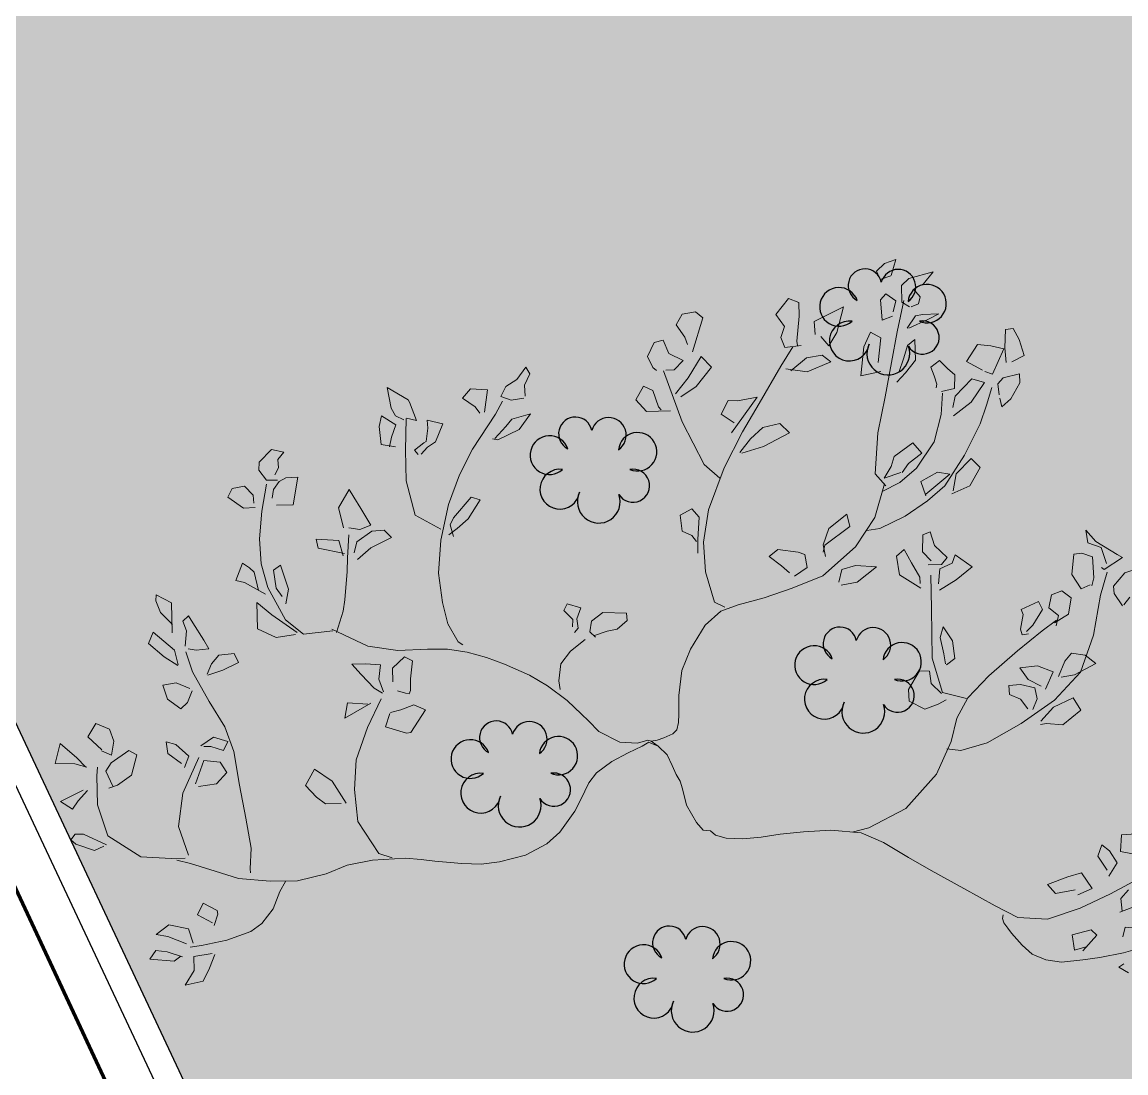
# Model space of a CAD drawing. Header units: millimetres. Extents: x 5637 to 6048, y 3385 to 3927.
# Drawn here: x 5955.926 to 5960.079, y 3588.061 to 3592.013 of the extents above; entities that cross this region are included whole.
import ezdxf

# ---------------------------------------------------------------- set-up
doc = ezdxf.new("R2010")
doc.units = ezdxf.units.MM
doc.layers.add('Contour Lines', color=253, linetype='Continuous')
for name, color, linetype, lineweight in [('hatch', 253, 'Continuous', 13), ('trees new', 7, 'Continuous', 20), ('wall', 7, 'Continuous', 80)]:
    doc.layers.add(name, color=color, linetype=linetype, lineweight=lineweight)
doc.layers.add('plants1', color=7, linetype='Continuous', true_color=0x89ee5d)
pattern_1 = [(45, (2816.3681, -1263.7476), (-0.265165043, 0.265165043), []), (135, (2816.3681, -1263.7476), (-0.79549513, 0.265165043), [0.9375, -0.5625])]

# ---------------------------------------------------------------- blocks, each defined once
blk = doc.blocks.new('F1')
at = {"color": 92, "linetype": 'Continuous'}
for p, q in [((1.0816, 0.05624), (1.0771, 0.04506)), ((1.0966, 0.06059), (1.0816, 0.05624)), ((1.08994, 0.04796), (1.0966, 0.06059)), ((1.09077, 0.03616), (1.08994, 0.04796)), ((1.0771, 0.04506), (1.0736, 0.03326)), ((1.11344, 0.03388), (1.10027, 0.0372)), ((1.10161, 0.03657), (1.10711, 0.04113)), ((1.10711, 0.04113), (1.12744, 0.04092)), ((1.12744, 0.04092), (1.12278, 0.03326)), ((1.07577, 0.03264), (1.09077, 0.03616)), ((1.12278, 0.03326), (1.11344, 0.03388)), ((1.09227, 0.02498), (1.09694, 0.01339)), ((1.11361, 0.02105), (1.09761, 0.02602)), ((1.12344, 0.02001), (1.11361, 0.02105)), ((1.11361, 0.01111), (1.12344, 0.02001)), ((1.09694, 0.01339), (1.11361, 0.01111)), ((1.0756, 0.00904), (1.07327, -0.00049)), ((1.0901, 0.00117), (1.0771, 0.00717)), ((1.0861, -0.00877), (1.0901, 0.00117)), ((0.31045, -0.00297), (0.31878, -0.00711)), ((0.31878, -0.00711), (0.31478, -0.01022)), ((1.07327, -0.00049), (1.07393, -0.00359)), ((1.07393, -0.00359), (1.0861, -0.00877)), ((0.34979, -0.01871), (0.33879, -0.03258)), ((0.35679, -0.01871), (0.34629, -0.02243)), ((0.35946, -0.03133), (0.35679, -0.01871)), ((0.31562, -0.04086), (0.31712, -0.03258)), ((0.33879, -0.03258), (0.34396, -0.03651)), ((0.34396, -0.03651), (0.35946, -0.03133)), ((0.30428, -0.04044), (0.31562, -0.04086)), ((1.04822, -0.03692), (1.04882, -0.04024)), ((0.32112, -0.05287), (0.30045, -0.0626)), ((0.32095, -0.06446), (0.31912, -0.0539)), ((1.16995, -0.05204), (1.18979, -0.0597)), ((1.17962, -0.04666), (1.17212, -0.0508)), ((1.19562, -0.051), (1.17962, -0.04666)), ((1.19996, -0.05411), (1.19562, -0.051)), ((1.19679, -0.05929), (1.19996, -0.05411)), ((0.31512, -0.07212), (0.32095, -0.06446)), ((0.93114, -0.05742), (0.94229, -0.06011)), ((0.94229, -0.06011), (0.96181, -0.08558)), ((1.18979, -0.0597), (1.19679, -0.05929)), ((0.35696, -0.06508), (0.34546, -0.07109)), ((0.34546, -0.07109), (0.35512, -0.08351)), ((0.37579, -0.06487), (0.35963, -0.06902)), ((0.36629, -0.07957), (0.3828, -0.07212)), ((0.3828, -0.07212), (0.37579, -0.06487)), ((0.33212, -0.08227), (0.32595, -0.09386)), ((0.35512, -0.08351), (0.36629, -0.07957)), ((1.19612, -0.08703), (1.20046, -0.07999)), ((1.20046, -0.07999), (1.21096, -0.08558)), ((0.34246, -0.09842), (0.33395, -0.08724)), ((0.96181, -0.08558), (0.96619, -0.11229)), ((1.18896, -0.09634), (1.19612, -0.08703)), ((1.21096, -0.08558), (1.19262, -0.09634)), ((0.32395, -0.10359), (0.30211, -0.1009)), ((0.32595, -0.09386), (0.33312, -0.10359)), ((0.33979, -0.10815), (0.34246, -0.09842)), ((0.97258, -0.10028), (0.98542, -0.11788)), ((0.98958, -0.09862), (0.97658, -0.09987)), ((0.99742, -0.10359), (0.98958, -0.09862)), ((1.17129, -0.09945), (1.16412, -0.10256)), ((1.17479, -0.11332), (1.16795, -0.10131)), ((0.32412, -0.11767), (0.32395, -0.10359)), ((0.33312, -0.10359), (0.33979, -0.10815)), ((1.00725, -0.1127), (0.99742, -0.10359)), ((1.0816, -0.10918), (1.07377, -0.11912)), ((1.0966, -0.10587), (1.0816, -0.10918)), ((1.0936, -0.12782), (1.09927, -0.10794)), ((1.16412, -0.10256), (1.15312, -0.11167)), ((0.29961, -0.12098), (0.32412, -0.11767)), ((0.96619, -0.11229), (0.96659, -0.13713)), ((0.98542, -0.11788), (1.00075, -0.12678)), ((1.00075, -0.12678), (1.00725, -0.1127)), ((1.07377, -0.11912), (1.07994, -0.1274)), ((1.15312, -0.11167), (1.14978, -0.12885)), ((1.17062, -0.12057), (1.17479, -0.11332)), ((1.20096, -0.11788), (1.19079, -0.1156)), ((1.19196, -0.11581), (1.19963, -0.12305)), ((1.2173, -0.11705), (1.20096, -0.11788)), ((1.21446, -0.13382), (1.2173, -0.11705)), ((1.07994, -0.1274), (1.0936, -0.12782)), ((1.10927, -0.12098), (1.10644, -0.13071)), ((1.12411, -0.13175), (1.11194, -0.12409)), ((1.14978, -0.12885), (1.15662, -0.13196)), ((1.15662, -0.13196), (1.17062, -0.12057)), ((1.17095, -0.12719), (1.16979, -0.13879)), ((1.17946, -0.13009), (1.17095, -0.12719)), ((1.19963, -0.12305), (1.21446, -0.13382)), ((0.96659, -0.13713), (0.95902, -0.16446)), ((1.07477, -0.145), (1.07777, -0.13734)), ((1.07777, -0.13734), (1.0886, -0.13982)), ((1.10644, -0.13071), (1.11778, -0.13962)), ((1.12611, -0.14127), (1.12411, -0.13175)), ((1.19179, -0.14107), (1.17929, -0.13113)), ((1.08677, -0.1479), (1.07477, -0.145)), ((1.09694, -0.13982), (1.08677, -0.1479)), ((1.0886, -0.13982), (1.09444, -0.13962)), ((1.11778, -0.13962), (1.12611, -0.14127)), ((1.16979, -0.13879), (1.17412, -0.14873)), ((1.18579, -0.15266), (1.19179, -0.14107)), ((1.17412, -0.14873), (1.18579, -0.15266)), ((0.9224, -0.16281), (0.91157, -0.18268)), ((0.92607, -0.16198), (0.9224, -0.16281)), ((0.94391, -0.16612), (0.92607, -0.16198)), ((0.95902, -0.16446), (0.94926, -0.18931)), ((0.94107, -0.1775), (0.94391, -0.16612)), ((0.95741, -0.18496), (0.97825, -0.17109)), ((0.97825, -0.17109), (0.97691, -0.18413)), ((1.11061, -0.17543), (1.11578, -0.16964)), ((1.11578, -0.16964), (1.12728, -0.17709)), ((0.91157, -0.18268), (0.92157, -0.1862)), ((0.92157, -0.1862), (0.93224, -0.18123)), ((0.93224, -0.18123), (0.94057, -0.17833)), ((0.97691, -0.18413), (0.95991, -0.18413)), ((1.10727, -0.18537), (1.11061, -0.17543)), ((1.12728, -0.17709), (1.13195, -0.18827)), ((1.12111, -0.19096), (1.10944, -0.18703)), ((1.13195, -0.18827), (1.12111, -0.19096)), ((0.92607, -0.1951), (0.92507, -0.198)), ((0.92507, -0.198), (0.9259, -0.20773)), ((0.92924, -0.19531), (0.92607, -0.1951)), ((0.93591, -0.19676), (0.92924, -0.19531)), ((0.94758, -0.19531), (0.95208, -0.20545)), ((0.95558, -0.19779), (0.94824, -0.19407)), ((0.96725, -0.20835), (0.95558, -0.19779)), ((1.0951, -0.19924), (1.08277, -0.20421)), ((1.09277, -0.20897), (1.09561, -0.20007)), ((0.36479, -0.21912), (0.37913, -0.20587)), ((0.37913, -0.20587), (0.3928, -0.20608)), ((0.39763, -0.20794), (0.3878, -0.22015)), ((0.3928, -0.20608), (0.3978, -0.20504)), ((0.48432, -0.21622), (0.49499, -0.21125)), ((0.49499, -0.21125), (0.50865, -0.21705)), ((0.9259, -0.20773), (0.92507, -0.22264)), ((0.94141, -0.2156), (0.94024, -0.20421)), ((0.95208, -0.20545), (0.95174, -0.21746)), ((0.97558, -0.21643), (0.96725, -0.20835)), ((1.08277, -0.20421), (1.0701, -0.21146)), ((1.0701, -0.21146), (1.07427, -0.21871)), ((1.08694, -0.21643), (1.09277, -0.20897)), ((1.12028, -0.20628), (1.12428, -0.21829)), ((1.13261, -0.21208), (1.12061, -0.20566)), ((1.14645, -0.22243), (1.13261, -0.21208)), ((0.37196, -0.22906), (0.36479, -0.21912)), ((0.3878, -0.22015), (0.37196, -0.22906)), ((0.40497, -0.21705), (0.40197, -0.22616)), ((0.4158, -0.22492), (0.4093, -0.21746)), ((0.47782, -0.22015), (0.48432, -0.21622)), ((0.50865, -0.21705), (0.50982, -0.22678)), ((0.93207, -0.22554), (0.94141, -0.2156)), ((0.95174, -0.21746), (0.96408, -0.21767)), ((0.96408, -0.21767), (0.97558, -0.21643)), ((1.07427, -0.21871), (1.08694, -0.21643)), ((1.10627, -0.21953), (1.09577, -0.22119)), ((1.09577, -0.22119), (1.10044, -0.22823)), ((1.11294, -0.22015), (1.10627, -0.21953)), ((1.12428, -0.21829), (1.14311, -0.23196)), ((0.40197, -0.22616), (0.40447, -0.23527)), ((0.4253, -0.22823), (0.4158, -0.22492)), ((0.42631, -0.23568), (0.4253, -0.22823)), ((0.49115, -0.23299), (0.48198, -0.22533)), ((0.50982, -0.22678), (0.50165, -0.24293)), ((0.92507, -0.22264), (0.93207, -0.22554)), ((1.10044, -0.22823), (1.11061, -0.2421)), ((1.11544, -0.23506), (1.11561, -0.22202)), ((1.14311, -0.23196), (1.14645, -0.22243)), ((0.39547, -0.23465), (0.39013, -0.24976)), ((0.41064, -0.24189), (0.3993, -0.23693)), ((0.40447, -0.23527), (0.4168, -0.23734)), ((0.4168, -0.23734), (0.42631, -0.23568)), ((0.49348, -0.24314), (0.49115, -0.23299)), ((0.88396, -0.23879), (0.88814, -0.24127)), ((1.01756, -0.23879), (1.03348, -0.24976)), ((1.02409, -0.23817), (1.04009, -0.23465)), ((1.04009, -0.23465), (1.0561, -0.24065)), ((1.11894, -0.24293), (1.11544, -0.23506)), ((1.12711, -0.23258), (1.12945, -0.25763)), ((1.13811, -0.24893), (1.12728, -0.23962)), ((0.37213, -0.24831), (0.35496, -0.25908)), ((0.38313, -0.24562), (0.37213, -0.24831)), ((0.38113, -0.25908), (0.38546, -0.24603)), ((0.4183, -0.251), (0.41064, -0.24189)), ((0.50165, -0.24293), (0.49348, -0.24314)), ((1.0561, -0.24065), (1.05826, -0.2626)), ((1.11061, -0.2421), (1.11461, -0.24769)), ((1.11461, -0.24769), (1.11894, -0.24293)), ((1.14261, -0.25825), (1.13811, -0.24893)), ((0.39013, -0.24976), (0.40363, -0.25369)), ((0.40363, -0.25369), (0.4183, -0.251)), ((0.47965, -0.24935), (0.47298, -0.25514)), ((0.47298, -0.25514), (0.47598, -0.26984)), ((0.48232, -0.25846), (0.48048, -0.25038)), ((0.76437, -0.25846), (0.77471, -0.25411)), ((0.77387, -0.25287), (0.77887, -0.2568)), ((0.77887, -0.2568), (0.77821, -0.26591)), ((0.79154, -0.25556), (0.78871, -0.25929)), ((1.05826, -0.2626), (1.04493, -0.25307)), ((1.12945, -0.25763), (1.14278, -0.26322)), ((1.14278, -0.26322), (1.14261, -0.25825)), ((0.35496, -0.25908), (0.36429, -0.2655)), ((0.36429, -0.2655), (0.37596, -0.26612)), ((0.37596, -0.26612), (0.38113, -0.25908)), ((0.48632, -0.27191), (0.48232, -0.25846)), ((0.74837, -0.2686), (0.75637, -0.26073)), ((0.75637, -0.26073), (0.76437, -0.25846)), ((0.77821, -0.26591), (0.76904, -0.27378)), ((0.79038, -0.26695), (0.78771, -0.27647)), ((0.78871, -0.25929), (0.79038, -0.26695)), ((0.79388, -0.26612), (0.79355, -0.26011)), ((0.80188, -0.27316), (0.79388, -0.26612)), ((0.47598, -0.26984), (0.48448, -0.28102)), ((0.48448, -0.28102), (0.48632, -0.27191)), ((0.74937, -0.27461), (0.74837, -0.2686)), ((0.76904, -0.27378), (0.74937, -0.27461)), ((0.78771, -0.27647), (0.79938, -0.27895)), ((0.79938, -0.27895), (0.80188, -0.27316)), ((1.03259, -0.27564), (1.04076, -0.2951)), ((1.04293, -0.27564), (1.03759, -0.26902)), ((1.04626, -0.29055), (1.04293, -0.27564)), ((1.05143, -0.27005), (1.0696, -0.27854)), ((1.0621, -0.28765), (1.0576, -0.27274)), ((0.40963, -0.28744), (0.41464, -0.28185)), ((0.41297, -0.27999), (0.41797, -0.27875)), ((0.41797, -0.27875), (0.4198, -0.28351)), ((0.4198, -0.28351), (0.4183, -0.29572)), ((1.0696, -0.27854), (1.0771, -0.27978)), ((1.0771, -0.27978), (1.07243, -0.29469)), ((0.3918, -0.29055), (0.38063, -0.29862)), ((0.3888, -0.29697), (0.39013, -0.28806)), ((0.40247, -0.30111), (0.40963, -0.28744)), ((1.04076, -0.2951), (1.04626, -0.29055)), ((1.06627, -0.29117), (1.0621, -0.28765)), ((1.07243, -0.29469), (1.06627, -0.29117)), ((0.38063, -0.29862), (0.3793, -0.31249)), ((0.39747, -0.30276), (0.3888, -0.29697)), ((0.3958, -0.31374), (0.39747, -0.30276)), ((0.4063, -0.30753), (0.40247, -0.30111)), ((0.4203, -0.29986), (0.4063, -0.30753)), ((0.4183, -0.29572), (0.4203, -0.29986)), ((0.97675, -0.30401), (0.96625, -0.31456)), ((0.33045, -0.31622), (0.33512, -0.3096)), ((0.33595, -0.30856), (0.34362, -0.31829)), ((0.3793, -0.31249), (0.38763, -0.31767)), ((0.38763, -0.31767), (0.3958, -0.31374)), ((0.48965, -0.31125), (0.47631, -0.32078)), ((0.50515, -0.31208), (0.52382, -0.32202)), ((0.55866, -0.31332), (0.54333, -0.3274)), ((0.57183, -0.31001), (0.55866, -0.31332)), ((0.57217, -0.32305), (0.574, -0.31249)), ((0.97825, -0.31871), (0.97992, -0.30939)), ((1.01025, -0.31146), (0.98792, -0.30835)), ((0.98892, -0.30649), (0.99342, -0.31891)), ((1.01242, -0.31871), (1.01025, -0.31146)), ((0.34362, -0.31829), (0.34479, -0.3245)), ((0.36413, -0.3243), (0.37146, -0.32057)), ((0.37146, -0.32057), (0.37996, -0.33175)), ((0.47631, -0.32078), (0.46365, -0.33278)), ((0.49048, -0.32926), (0.49082, -0.31664)), ((0.50665, -0.32119), (0.50599, -0.31581)), ((0.51449, -0.33258), (0.50665, -0.32119)), ((0.52382, -0.32202), (0.52733, -0.33734)), ((0.61117, -0.31477), (0.60117, -0.32285)), ((0.60117, -0.32285), (0.60384, -0.33361)), ((0.62284, -0.32264), (0.61568, -0.31726)), ((0.63351, -0.32989), (0.62284, -0.32264)), ((0.96625, -0.31456), (0.94974, -0.3245)), ((0.96625, -0.32864), (0.97825, -0.31871)), ((0.99342, -0.31891), (1.01242, -0.31871)), ((0.34479, -0.3245), (0.33595, -0.3363)), ((0.36163, -0.3303), (0.36263, -0.32347)), ((0.36396, -0.3479), (0.36163, -0.3303)), ((0.37996, -0.33175), (0.37963, -0.34893)), ((0.48048, -0.33465), (0.49048, -0.32926)), ((0.50049, -0.33196), (0.48948, -0.33278)), ((0.54333, -0.3274), (0.561, -0.32719)), ((0.561, -0.32719), (0.57217, -0.32305)), ((0.62684, -0.3361), (0.63351, -0.32989)), ((0.69319, -0.32864), (0.69386, -0.34003)), ((0.89523, -0.33548), (0.90207, -0.32989)), ((0.89807, -0.32885), (0.9014, -0.33837)), ((0.94974, -0.3245), (0.95608, -0.33009)), ((0.95608, -0.33009), (0.96625, -0.32864)), ((0.97658, -0.32926), (0.96758, -0.33361)), ((0.98575, -0.33009), (0.97658, -0.32926)), ((0.99192, -0.33548), (0.99008, -0.32968)), ((0.33595, -0.3363), (0.32478, -0.34086)), ((0.35329, -0.33796), (0.33879, -0.34893)), ((0.35562, -0.33941), (0.35329, -0.33796)), ((0.46365, -0.33278), (0.47848, -0.34169)), ((0.47848, -0.34169), (0.48048, -0.33465)), ((0.48948, -0.33278), (0.48498, -0.339)), ((0.48498, -0.339), (0.49632, -0.34831)), ((0.50582, -0.34231), (0.49815, -0.33527)), ((0.52132, -0.34334), (0.51449, -0.33258)), ((0.52733, -0.33734), (0.52132, -0.34334)), ((0.58667, -0.33299), (0.58917, -0.34252)), ((0.58767, -0.34252), (0.58884, -0.33651)), ((0.60384, -0.33361), (0.60951, -0.33506)), ((0.60951, -0.33506), (0.62684, -0.3361)), ((0.69386, -0.34003), (0.69419, -0.35866)), ((0.69919, -0.34293), (0.69486, -0.33817)), ((0.88673, -0.34438), (0.89523, -0.33548)), ((0.9014, -0.33837), (0.8989, -0.34417)), ((0.96758, -0.33361), (0.97675, -0.34686)), ((0.99542, -0.34604), (0.99192, -0.33548)), ((1.0651, -0.34169), (1.0746, -0.34044)), ((1.0746, -0.34044), (1.08827, -0.34873)), ((0.33879, -0.34893), (0.34346, -0.351)), ((0.35712, -0.35597), (0.35179, -0.34293)), ((0.37296, -0.35018), (0.36396, -0.3479)), ((0.37963, -0.34893), (0.37296, -0.35018)), ((0.49632, -0.34831), (0.50065, -0.35949)), ((0.50665, -0.35659), (0.50582, -0.34231)), ((0.568, -0.35929), (0.58767, -0.34252)), ((0.58917, -0.34252), (0.58534, -0.35659)), ((0.70753, -0.34604), (0.69919, -0.34293)), ((0.71003, -0.35929), (0.70753, -0.34604)), ((0.87773, -0.36094), (0.88673, -0.34438)), ((0.8989, -0.34417), (0.8854, -0.3626)), ((0.97675, -0.34686), (0.98342, -0.35597)), ((0.98758, -0.36218), (0.99542, -0.34604)), ((1.03343, -0.34604), (1.03126, -0.36943)), ((1.04726, -0.345), (1.03343, -0.34604)), ((1.05076, -0.35784), (1.05143, -0.35059)), ((1.06727, -0.35204), (1.06627, -0.34521)), ((1.08827, -0.34873), (1.08527, -0.35639)), ((0.34346, -0.351), (0.36179, -0.36073)), ((0.36863, -0.35929), (0.35712, -0.35597)), ((0.37079, -0.36964), (0.36863, -0.35929)), ((0.50065, -0.35949), (0.50665, -0.35659)), ((0.571, -0.36943), (0.568, -0.35929)), ((0.58534, -0.35659), (0.571, -0.36943)), ((0.69419, -0.35866), (0.70086, -0.36529)), ((0.70086, -0.36529), (0.71003, -0.35929)), ((0.98342, -0.35597), (0.98758, -0.36218)), ((1.04643, -0.36488), (1.05076, -0.35784)), ((1.0751, -0.35887), (1.06727, -0.35204)), ((1.08527, -0.35639), (1.0751, -0.35887)), ((0.36179, -0.36073), (0.37079, -0.36964)), ((0.8854, -0.3626), (0.87773, -0.36094)), ((1.03126, -0.36943), (1.04109, -0.36819)), ((1.04109, -0.36819), (1.04643, -0.36488)), ((1.04793, -0.36591), (1.0571, -0.36529)), ((1.0571, -0.36529), (1.0641, -0.37316)), ((1.04776, -0.37626), (1.05043, -0.37005)), ((1.04893, -0.38309), (1.04776, -0.37626)), ((1.0641, -0.37316), (1.0641, -0.37978)), ((1.04409, -0.38951), (1.04893, -0.38309)), ((1.0641, -0.37978), (1.0546, -0.39096)), ((0.48482, -0.39241), (0.47015, -0.40007)), ((0.48232, -0.40918), (0.48382, -0.3949)), ((0.50632, -0.39055), (0.48748, -0.40856)), ((0.51116, -0.4009), (0.50615, -0.38931)), ((0.92474, -0.40173), (0.92957, -0.39552)), ((0.93207, -0.3951), (0.93541, -0.39862)), ((1.0546, -0.39096), (1.04409, -0.38951)), ((0.47015, -0.40007), (0.46248, -0.41601)), ((0.49782, -0.4096), (0.51116, -0.4009)), ((0.52833, -0.40732), (0.54199, -0.40152)), ((0.54199, -0.40152), (0.53683, -0.41187)), ((0.9184, -0.4067), (0.92474, -0.40173)), ((0.9279, -0.40504), (0.92607, -0.40628)), ((0.93541, -0.39862), (0.9279, -0.40504)), ((0.95141, -0.40028), (0.96358, -0.40131)), ((0.95524, -0.40815), (0.95641, -0.39987)), ((0.96358, -0.40131), (0.96625, -0.41622)), ((0.47048, -0.42305), (0.48232, -0.40918)), ((0.48748, -0.40856), (0.49782, -0.4096)), ((0.52249, -0.41539), (0.52733, -0.40732)), ((0.53683, -0.41187), (0.53483, -0.42015)), ((0.66219, -0.41436), (0.64435, -0.4214)), ((0.65568, -0.42699), (0.66385, -0.41498)), ((0.84922, -0.4216), (0.86656, -0.41187)), ((0.86906, -0.41291), (0.86039, -0.42347)), ((0.86656, -0.41187), (0.87106, -0.41229)), ((0.91307, -0.42202), (0.9184, -0.4067)), ((0.92607, -0.40628), (0.9254, -0.41767)), ((0.95224, -0.4185), (0.95524, -0.40815)), ((0.46248, -0.41601), (0.47048, -0.42305)), ((0.51199, -0.42471), (0.52249, -0.41539)), ((0.53483, -0.42015), (0.52016, -0.43278)), ((0.64435, -0.4214), (0.62351, -0.43403)), ((0.84072, -0.43527), (0.84922, -0.4216)), ((0.86039, -0.42347), (0.85589, -0.42989)), ((0.9264, -0.4243), (0.91307, -0.42202)), ((0.9254, -0.41767), (0.9264, -0.4243)), ((0.93541, -0.42347), (0.94224, -0.43837)), ((0.94374, -0.42471), (0.93541, -0.42347)), ((0.95324, -0.42616), (0.94607, -0.42326)), ((0.96475, -0.42533), (0.95224, -0.4185)), ((0.96625, -0.41622), (0.96475, -0.42533)), ((0.52016, -0.43278), (0.51199, -0.42471)), ((0.64602, -0.43713), (0.65568, -0.42699)), ((0.67185, -0.43092), (0.65252, -0.46218)), ((0.85589, -0.42989), (0.84072, -0.43527)), ((0.88723, -0.43817), (0.88306, -0.4332)), ((0.95724, -0.43216), (0.95324, -0.42616)), ((0.96174, -0.44935), (0.95724, -0.43216)), ((0.62351, -0.43403), (0.63218, -0.44148)), ((0.63218, -0.44148), (0.64602, -0.43713)), ((0.68152, -0.44583), (0.67035, -0.43941)), ((0.87906, -0.43403), (0.87773, -0.45287)), ((0.89823, -0.44459), (0.88723, -0.43817)), ((0.94224, -0.43837), (0.94357, -0.44024)), ((0.94357, -0.44024), (0.96174, -0.44935)), ((0.67652, -0.45763), (0.68152, -0.44583)), ((0.72403, -0.44583), (0.74404, -0.44396)), ((0.73437, -0.44831), (0.73187, -0.44604)), ((0.74003, -0.46177), (0.73437, -0.44831)), ((0.74404, -0.44396), (0.7537, -0.45307)), ((0.84722, -0.45887), (0.84606, -0.44976)), ((0.84705, -0.4481), (0.85756, -0.44562)), ((0.85756, -0.44562), (0.86639, -0.4481)), ((0.86639, -0.4481), (0.86273, -0.4568)), ((0.89223, -0.45287), (0.89823, -0.44459)), ((0.48782, -0.45763), (0.47381, -0.46984)), ((0.65252, -0.46218), (0.66869, -0.45784)), ((0.66869, -0.45784), (0.67652, -0.45763)), ((0.7162, -0.45804), (0.70403, -0.46757)), ((0.71103, -0.47419), (0.7207, -0.46032)), ((0.7537, -0.45307), (0.74787, -0.46488)), ((0.84355, -0.4686), (0.84722, -0.45887)), ((0.86273, -0.4568), (0.85389, -0.46322)), ((0.87773, -0.45287), (0.89223, -0.45287)), ((0.44798, -0.46777), (0.44081, -0.47481)), ((0.45014, -0.47481), (0.44798, -0.46777)), ((0.47381, -0.46984), (0.46365, -0.48703)), ((0.48748, -0.47399), (0.48865, -0.46446)), ((0.70403, -0.46757), (0.69219, -0.48454)), ((0.74787, -0.46488), (0.74003, -0.46177)), ((0.84705, -0.47399), (0.84355, -0.4686)), ((0.85389, -0.46322), (0.84705, -0.47399)), ((0.44081, -0.47481), (0.43414, -0.48868)), ((0.45248, -0.48661), (0.45081, -0.47771)), ((0.47448, -0.48951), (0.48748, -0.47399)), ((0.49899, -0.47709), (0.48848, -0.4804)), ((0.70153, -0.49283), (0.71103, -0.47419)), ((0.7302, -0.47937), (0.72336, -0.4802)), ((0.7412, -0.48082), (0.73787, -0.47854)), ((0.43414, -0.48868), (0.43497, -0.49635)), ((0.44848, -0.492), (0.45248, -0.48661)), ((0.46365, -0.48703), (0.47448, -0.48951)), ((0.48848, -0.4804), (0.48882, -0.49179)), ((0.50349, -0.4831), (0.50382, -0.47999)), ((0.50615, -0.48993), (0.50349, -0.4831)), ((0.53699, -0.48247), (0.53016, -0.49076)), ((0.55083, -0.49055), (0.56733, -0.48579)), ((0.56733, -0.48579), (0.56633, -0.51001)), ((0.61234, -0.48599), (0.59317, -0.49552)), ((0.63018, -0.48724), (0.61234, -0.48599)), ((0.61368, -0.49759), (0.62584, -0.48599)), ((0.69219, -0.48454), (0.70153, -0.49283)), ((0.72336, -0.4802), (0.7162, -0.48848)), ((0.7162, -0.48848), (0.72853, -0.49345)), ((0.74637, -0.48972), (0.7412, -0.48082)), ((0.43497, -0.49635), (0.44848, -0.492)), ((0.45764, -0.49448), (0.44964, -0.51622)), ((0.46398, -0.49635), (0.45764, -0.49448)), ((0.47982, -0.50359), (0.46598, -0.49738)), ((0.48882, -0.49179), (0.49549, -0.49655)), ((0.49549, -0.49655), (0.50265, -0.50297)), ((0.50265, -0.50297), (0.50932, -0.49676)), ((0.50932, -0.49676), (0.50615, -0.48993)), ((0.53016, -0.49076), (0.52249, -0.50194)), ((0.53249, -0.50318), (0.53583, -0.49055)), ((0.55283, -0.5185), (0.55366, -0.4978)), ((0.59317, -0.49552), (0.60067, -0.50069)), ((0.60067, -0.50069), (0.61368, -0.49759)), ((0.70903, -0.49614), (0.70236, -0.52512)), ((0.72853, -0.49345), (0.7342, -0.50421)), ((0.74153, -0.50194), (0.74637, -0.48972)), ((0.44214, -0.50587), (0.43231, -0.51187)), ((0.44864, -0.51705), (0.44681, -0.50504)), ((0.47181, -0.51829), (0.47982, -0.50359)), ((0.52249, -0.50194), (0.52432, -0.51912)), ((0.52999, -0.51374), (0.53249, -0.50318)), ((0.61884, -0.50753), (0.63235, -0.50504)), ((0.62268, -0.51105), (0.62168, -0.50732)), ((0.63235, -0.50504), (0.63618, -0.51311)), ((0.71636, -0.50794), (0.71353, -0.50214)), ((0.7342, -0.50421), (0.74153, -0.50194)), ((0.43231, -0.51187), (0.43714, -0.52492)), ((0.44964, -0.51622), (0.46065, -0.51788)), ((0.52432, -0.51912), (0.52999, -0.51374)), ((0.56633, -0.51001), (0.56166, -0.52264)), ((0.58984, -0.52036), (0.59567, -0.50877)), ((0.59567, -0.50877), (0.60284, -0.51622)), ((0.62218, -0.53196), (0.62268, -0.51105)), ((0.63618, -0.51311), (0.63368, -0.52264)), ((0.7242, -0.51767), (0.71636, -0.50794)), ((0.43714, -0.52492), (0.44298, -0.53361)), ((0.44931, -0.53258), (0.44864, -0.51705)), ((0.46065, -0.51788), (0.47181, -0.51829)), ((0.56166, -0.52264), (0.55283, -0.5185)), ((0.58567, -0.5421), (0.58984, -0.52036)), ((0.60767, -0.51767), (0.60934, -0.52844)), ((0.63368, -0.52264), (0.64151, -0.53196)), ((0.70236, -0.52512), (0.70869, -0.52968)), ((0.7197, -0.52699), (0.7242, -0.51767)), ((0.44298, -0.53361), (0.44931, -0.53258)), ((0.52999, -0.52802), (0.51449, -0.53651)), ((0.52499, -0.53879), (0.53133, -0.52802)), ((0.55266, -0.5332), (0.54433, -0.53734)), ((0.55516, -0.55017), (0.55266, -0.5332)), ((0.60934, -0.52844), (0.58567, -0.5421)), ((0.62318, -0.54334), (0.62218, -0.53196)), ((0.64151, -0.53196), (0.63201, -0.54603)), ((0.70869, -0.52968), (0.7197, -0.52699)), ((0.51449, -0.53651), (0.50582, -0.54169)), ((0.50582, -0.54169), (0.51916, -0.54024)), ((0.51916, -0.54024), (0.52499, -0.53879)), ((0.544, -0.54086), (0.54233, -0.55017)), ((0.63201, -0.54603), (0.62318, -0.54334)), ((0.52316, -0.54893), (0.52216, -0.55494)), ((0.52916, -0.54603), (0.52316, -0.54893)), ((0.53716, -0.54935), (0.53066, -0.54603)), ((0.53833, -0.56322), (0.53716, -0.54935)), ((0.54233, -0.55017), (0.55116, -0.55556)), ((0.55116, -0.55556), (0.55516, -0.55017)), ((0.52833, -0.56094), (0.52016, -0.56591)), ((0.52216, -0.55494), (0.52833, -0.56094)), ((0.52016, -0.56591), (0.51266, -0.57647)), ((0.51266, -0.57647), (0.53266, -0.56964)), ((0.53266, -0.56964), (0.53833, -0.56322)), ((0.54766, -0.57109), (0.54466, -0.58454)), ((0.5565, -0.56715), (0.54783, -0.57088)), ((0.56, -0.57378), (0.5565, -0.56715)), ((0.54466, -0.58454), (0.55383, -0.58082)), ((0.55383, -0.58082), (0.56, -0.57378))]:
    blk.add_line(p, q, dxfattribs=at)
at = {"color": 33, "linetype": 'Continuous'}
for p, q in [((1.04882, -0.04024), (1.04921, -0.05742)), ((1.04921, -0.05742), (1.05519, -0.08206)), ((1.05519, -0.08206), (1.06255, -0.10939)), ((0.53512, -0.10918), (0.50526, -0.1274)), ((0.54866, -0.10463), (0.53512, -0.10918)), ((1.06255, -0.10939), (1.06912, -0.13692)), ((0.50526, -0.1274), (0.48156, -0.15763)), ((1.06912, -0.13692), (1.07808, -0.15701)), ((0.48156, -0.15763), (0.47121, -0.18579)), ((1.07808, -0.15701), (1.09242, -0.1773)), ((0.46285, -0.17895), (0.44135, -0.18682)), ((0.4746, -0.17937), (0.46285, -0.17895)), ((1.09242, -0.1773), (1.10795, -0.20111)), ((0.44135, -0.18682), (0.41407, -0.20463)), ((0.47121, -0.18579), (0.46803, -0.20545)), ((1.10795, -0.20111), (1.11472, -0.21746)), ((0.41407, -0.20463), (0.38739, -0.22616)), ((0.46803, -0.20545), (0.45986, -0.22305)), ((0.80038, -0.20711), (0.80205, -0.21436)), ((0.80205, -0.21436), (0.80121, -0.22864)), ((0.38739, -0.22616), (0.36728, -0.251)), ((0.45986, -0.22305), (0.44354, -0.24272)), ((0.80121, -0.22864), (0.79388, -0.23962)), ((0.79388, -0.23962), (0.78238, -0.25018)), ((0.99327, -0.24314), (1.01756, -0.23879)), ((1.04493, -0.25307), (1.02292, -0.23982)), ((0.44354, -0.24272), (0.42104, -0.26508)), ((0.88814, -0.24127), (0.89769, -0.25556)), ((0.36728, -0.251), (0.35852, -0.28247)), ((0.89769, -0.25556), (0.90327, -0.27295)), ((1.03348, -0.24976), (1.05001, -0.27585)), ((0.42104, -0.26508), (0.40172, -0.2833)), ((1.03393, -0.26322), (1.03259, -0.27564)), ((0.90327, -0.27295), (0.90845, -0.29738)), ((1.05001, -0.27585), (1.05678, -0.2951)), ((0.35852, -0.28247), (0.35513, -0.31622)), ((0.40172, -0.2833), (0.39038, -0.29303)), ((0.66773, -0.28516), (0.67649, -0.28868)), ((0.67649, -0.28868), (0.68585, -0.31332)), ((1.05678, -0.2951), (1.05957, -0.31581)), ((0.90845, -0.29738), (0.90825, -0.32492)), ((0.68585, -0.31332), (0.68903, -0.33817)), ((0.35513, -0.31622), (0.35075, -0.33568)), ((1.05957, -0.31581), (1.05937, -0.339)), ((0.90825, -0.32492), (0.90387, -0.35514)), ((0.68903, -0.33817), (0.68664, -0.36529)), ((1.05937, -0.339), (1.05678, -0.36198)), ((0.54269, -0.35949), (0.52238, -0.37109)), ((0.55364, -0.35701), (0.54269, -0.35949)), ((0.90387, -0.35514), (0.8963, -0.3804)), ((0.68664, -0.36529), (0.67609, -0.40131)), ((0.52238, -0.37109), (0.50466, -0.38517)), ((0.50466, -0.38517), (0.49092, -0.39862)), ((0.8963, -0.3804), (0.88714, -0.40256)), ((0.5403, -0.39531), (0.54986, -0.40463)), ((0.49092, -0.39862), (0.47619, -0.42533)), ((0.54986, -0.40463), (0.54986, -0.439)), ((0.67609, -0.40131), (0.66275, -0.43237)), ((0.88714, -0.40256), (0.86982, -0.4332)), ((0.47619, -0.42533), (0.46504, -0.45225)), ((0.66275, -0.43237), (0.65061, -0.4568)), ((0.86982, -0.4332), (0.86484, -0.44438)), ((0.54986, -0.439), (0.54588, -0.46964)), ((0.46504, -0.45225), (0.46086, -0.4684)), ((0.65061, -0.4568), (0.63448, -0.4891)), ((0.46086, -0.4684), (0.45727, -0.4833)), ((0.54588, -0.46964), (0.54249, -0.49842)), ((0.63448, -0.4891), (0.62552, -0.50608)), ((0.54249, -0.49842), (0.5395, -0.5243)), ((0.5395, -0.5243), (0.53552, -0.5508))]:
    blk.add_line(p, q, dxfattribs=at)
for points in [[(1.01855, -0.03154), (1.02293, -0.02285), (1.02751, -0.00815), (1.03607, 0.00469), (1.04463, 0.01214), (1.06415, 0.02063), (1.08505, 0.02664), (1.09441, 0.02871)], [(0.41825, -0.04417), (0.41845, -0.04107), (0.41706, -0.03755), (0.41347, -0.03341), (0.41029, -0.02926), (0.40073, -0.01995), (0.39177, -0.01311), (0.38002, -0.00918), (0.36688, -0.00794), (0.34916, -0.01105), (0.33502, -0.01415), (0.31571, -0.01933), (0.30795, -0.02202)], [(0.72348, -0.16819), (0.72885, -0.16446), (0.7402, -0.15825), (0.75314, -0.14997), (0.76549, -0.13982), (0.77126, -0.13092), (0.77704, -0.11643), (0.78122, -0.10649), (0.79257, -0.08827), (0.80292, -0.07771), (0.82004, -0.06715), (0.84115, -0.06011), (0.85648, -0.05701), (0.87261, -0.05639), (0.89511, -0.0568), (0.90685, -0.05763), (0.91999, -0.05784), (0.94727, -0.05411), (0.96818, -0.04852), (0.9851, -0.04024), (1.0088, -0.03278), (1.03149, -0.03092), (1.05797, -0.03154), (1.07789, -0.0361), (1.09879, -0.04127), (1.11054, -0.04334)], [(0.72348, -0.16819), (0.72169, -0.16757), (0.71551, -0.1655), (0.70755, -0.15866), (0.70257, -0.15018), (0.69879, -0.14293), (0.69501, -0.13755), (0.69282, -0.13113), (0.68844, -0.11788), (0.67908, -0.10401), (0.6731, -0.098), (0.66713, -0.09779), (0.66255, -0.09448), (0.65359, -0.09262), (0.63946, -0.09282), (0.62432, -0.09531), (0.60859, -0.09883), (0.58948, -0.10214), (0.56678, -0.10504), (0.5411, -0.10463), (0.52198, -0.09779), (0.50028, -0.08661), (0.48077, -0.07709), (0.4525, -0.06384), (0.42542, -0.05121), (0.40571, -0.04272), (0.38102, -0.04314), (0.35434, -0.05411), (0.32985, -0.06777), (0.30078, -0.08579)], [(1.10357, -0.04541), (1.11532, -0.04417), (1.1406, -0.04396), (1.16947, -0.0597), (1.17983, -0.08475), (1.18202, -0.10897), (1.18202, -0.11622)], [(1.10118, -0.04811), (1.11114, -0.0715), (1.10914, -0.09945), (1.09799, -0.13009)], [(0.71551, -0.1655), (0.72169, -0.16922), (0.71671, -0.17026), (0.71113, -0.17274), (0.70397, -0.17647), (0.70078, -0.17999), (0.69978, -0.1862), (0.69998, -0.19324), (0.70118, -0.20877), (0.69998, -0.22989), (0.69401, -0.24811), (0.68306, -0.26902), (0.67071, -0.28164), (0.65658, -0.28786), (0.63547, -0.2951), (0.61258, -0.30483), (0.58769, -0.31664), (0.5622, -0.34272), (0.54767, -0.36839), (0.5415, -0.39697)], [(0.72169, -0.16922), (0.72447, -0.16984), (0.73284, -0.16674), (0.74757, -0.16653), (0.76569, -0.1744), (0.77505, -0.18247), (0.78122, -0.18786), (0.79396, -0.19842), (0.81128, -0.2096), (0.82661, -0.21726), (0.84832, -0.22512), (0.86365, -0.22968), (0.87997, -0.23299), (0.8967, -0.23444), (0.91342, -0.2332), (0.93791, -0.23051), (0.9632, -0.23237), (0.99426, -0.24459)], [(0.46106, -0.22264), (0.48137, -0.22616), (0.49172, -0.25411), (0.4951, -0.29531), (0.49769, -0.32326)], [(0.99028, -0.2421), (0.9859, -0.26011), (0.9851, -0.26984), (0.9847, -0.29365), (0.9853, -0.30504), (0.9853, -0.3243)], [(0.90904, -0.33403), (0.93114, -0.34438), (0.9407, -0.37254), (0.94289, -0.398), (0.94409, -0.4245)], [(0.54289, -0.39034), (0.52875, -0.39904), (0.51561, -0.41187), (0.50227, -0.43465), (0.49809, -0.45804), (0.49809, -0.47585)], [(0.67908, -0.39241), (0.69301, -0.40276), (0.71372, -0.43713), (0.73224, -0.47875)]]:
    blk.add_lwpolyline(points, dxfattribs=at)
blk = doc.blocks.new('698')
at = {"layer": 'trees new', "color": 1, "lineweight": 30}
for centre, radius, start, end in [((2753.4206, 4756.0083), 0.063, 11.8154, 242.9742), ((2753.5458, 4756.0032), 0.066, 304.0063, 164.1291), ((2753.3233, 4755.9281), 0.0728, 19.3407, 312.189), ((2753.6546, 4755.9406), 0.0723, 246.3205, 173.7228), ((2753.3622, 4755.7998), 0.075, 82.3537, 351.3064), ((2753.6373, 4755.813), 0.0625, 212.0432, 100.8032), ((2753.5085, 4755.7529), 0.0805, 153.751, 19.5562)]:
    blk.add_arc(centre, radius, start, end, dxfattribs=at)

msp = doc.modelspace()

# ---------------------------------------------------------------- hatches: boundary and pattern name
at = {"layer": 'hatch'}
h = msp.add_hatch(dxfattribs=at)
h.set_pattern_fill('ANSI31', color=256, scale=8, style=0)
h.set_pattern_definition([(45, (2816.3681, -1263.7476), (-0.70710678, 0.70710678), [])])
edge = h.paths.add_edge_path()
edge.add_line((5953.0413, 3612.9742), (5971.451, 3621.5143))
edge.add_line((5971.451, 3621.5143), (5974.4653, 3615.1745))
edge.add_line((5974.4653, 3615.1745), (5965.3237, 3610.8006))
edge.add_line((5965.3237, 3610.8006), (5972.8408, 3594.5814))
edge.add_line((5972.8408, 3594.5814), (5982.4269, 3598.9816))
edge.add_line((5982.4269, 3598.9816), (5986.0541, 3590.7851))
edge.add_line((5986.0541, 3590.7851), (5979.1452, 3587.4202))
edge.add_arc((5983.5793, 3580.7628), 7.9989, 123.66502, 199.19698)
edge.add_line((5976.0251, 3578.1326), (5971.4357, 3575.6617))
edge.add_line((5971.4357, 3575.6617), (5966.4441, 3584.5534))
edge.add_line((5966.4441, 3584.5534), (5953.0413, 3612.9742))
at = {"layer": 'plants1'}
h = msp.add_hatch(dxfattribs=at)
h.set_pattern_fill('ANSI38', color=256, scale=3, style=0)
h.set_pattern_definition(pattern_1)
edge = h.paths.add_edge_path()
edge.add_line((5897.4055, 3740.5419), (5897.6905, 3738.9281))
edge.add_line((5897.6905, 3738.9281), (5879.9754, 3734.0867))
edge.add_line((5879.9754, 3734.0867), (5854.5437, 3722.5372))
edge.add_line((5854.5437, 3722.5372), (5855.921, 3719.5943))
edge.add_line((5855.921, 3719.5943), (5855.3036, 3719.452))
edge.add_line((5855.3036, 3719.452), (5854.4012, 3721.6353))
edge.add_line((5854.4012, 3721.6353), (5848.4646, 3718.9298))
edge.add_line((5848.4646, 3718.9298), (5850.8392, 3713.4239))
edge.add_line((5850.8392, 3713.4239), (5842.6987, 3709.94))
edge.add_line((5842.6987, 3709.94), (5839.8015, 3715.9205))
edge.add_line((5839.8015, 3715.9205), (5834.5773, 3713.5473))
edge.add_arc((5835.2577, 3712.0495), 1.6451, 114.4309, 325.875)
edge.add_line((5836.6195, 3711.1266), (5856.4717, 3702.488))
edge.add_line((5856.4717, 3702.488), (5867.0627, 3707.3769))
edge.add_arc((5873.0871, 3706.6915), 6.0633, 121.04935, 173.50922, ccw=False)
edge.add_line((5869.9599, 3711.886), (5868.63, 3714.7814))
edge.add_line((5868.63, 3714.7814), (5869.7224, 3716.2053))
edge.add_line((5869.7224, 3716.2053), (5871.9546, 3719.0057))
edge.add_line((5871.9546, 3719.0057), (5876.4399, 3722.7697))
edge.add_line((5876.4399, 3722.7697), (5878.9571, 3724.0987))
edge.add_line((5878.9571, 3724.0987), (5882.8515, 3726.0448))
edge.add_line((5882.8515, 3726.0448), (5887.4109, 3727.2789))
edge.add_line((5887.4109, 3727.2789), (5891.5903, 3727.5637))
edge.add_line((5891.5903, 3727.5637), (5894.3668, 3727.8007))
edge.add_line((5894.3668, 3727.8007), (5896.124, 3727.4685))
edge.add_line((5896.124, 3727.4685), (5897.4063, 3724.7156))
edge.add_line((5897.4063, 3724.7156), (5899.9235, 3725.0478))
edge.add_line((5899.9235, 3725.0478), (5902.5831, 3724.2884))
edge.add_line((5902.5831, 3724.2884), (5904.2929, 3722.6271))
edge.add_line((5904.2929, 3722.6271), (5905.1478, 3721.1557))
edge.add_line((5905.1478, 3721.1557), (5905.4327, 3718.8774))
edge.add_line((5905.4327, 3718.8774), (5905.0338, 3716.9956))
edge.add_line((5905.0338, 3716.9956), (5903.8052, 3714.9312))
edge.add_line((5903.8052, 3714.9312), (5902.1066, 3713.1423))
edge.add_line((5902.1066, 3713.1423), (5904.8249, 3706.6939))
edge.add_line((5904.8249, 3706.6939), (5913.6016, 3710.9508))
edge.add_line((5913.6016, 3710.9508), (5916.9891, 3704.0377))
edge.add_line((5916.9891, 3704.0377), (5916.0392, 3703.4682))
edge.add_line((5916.0392, 3703.4682), (5955.3993, 3619.7722))
edge.add_arc((5958.5141, 3621.237), 3.4421, 205.1864, 296.568)
edge.add_line((5960.0536, 3618.1584), (5960.7185, 3616.7344))
edge.add_line((5960.7185, 3616.7344), (5970.0541, 3621.1932))
edge.add_line((5970.0541, 3621.1932), (5969.5669, 3622.2232))
edge.add_line((5969.5669, 3622.2232), (5974.5169, 3624.7363))
edge.add_line((5974.5169, 3624.7363), (5976.9017, 3619.6043))
edge.add_line((5976.9017, 3619.6043), (5973.2146, 3617.8674))
edge.add_line((5973.2146, 3617.8674), (5974.5955, 3615.2006))
edge.add_line((5974.5955, 3615.2006), (5975.9448, 3615.8298))
edge.add_line((5975.9448, 3615.8298), (5983.4739, 3599.6899))
edge.add_line((5983.4739, 3599.6899), (5982.1708, 3599.0864))
edge.add_line((5982.1708, 3599.0864), (5986.4741, 3589.776))
edge.add_line((5986.4741, 3589.776), (5989.0564, 3590.7586))
edge.add_line((5989.0564, 3590.7586), (5986.2948, 3595.6711))
edge.add_line((5986.2948, 3595.6711), (5986.8254, 3610.7657))
edge.add_line((5986.8254, 3610.7657), (5987.3003, 3617.6955))
edge.add_line((5987.3003, 3617.6955), (5954.7399, 3636.972))
edge.add_line((5954.7399, 3636.972), (5927.5568, 3685.8809))
edge.add_line((5927.5568, 3685.8809), (5923.1399, 3693.6176))
edge.add_line((5923.1399, 3693.6176), (5917.569, 3703.5783))
edge.add_line((5917.569, 3703.5783), (5922.9357, 3711.0777))
edge.add_line((5922.9357, 3711.0777), (5922.7886, 3717.7434))
edge.add_line((5922.7886, 3717.7434), (5908.7781, 3729.7519))
edge.add_line((5908.7781, 3729.7519), (5898.4591, 3739.0125))
edge.add_line((5898.4591, 3739.0125), (5897.6522, 3740.2962))
edge.add_line((5897.6522, 3740.2962), (5897.0593, 3741.366))
edge.add_line((5897.0593, 3741.366), (5897.4055, 3740.5419))
h = msp.add_hatch(dxfattribs=at)
h.set_pattern_fill('ANSI38', color=256, scale=3, style=0)
h.set_pattern_definition(pattern_1)
edge = h.paths.add_edge_path()
edge.add_line((5867.34, 3539.4016), (5867.9205, 3539.0129))
edge.add_line((5867.9205, 3539.0129), (5868.3076, 3538.6455))
edge.add_line((5868.3076, 3538.6455), (5868.7519, 3538.1479))
edge.add_line((5868.7519, 3538.1479), (5869.0415, 3537.7423))
edge.add_line((5869.0415, 3537.7423), (5873.6365, 3527.954))
edge.add_line((5873.6365, 3527.954), (5903.83, 3542.0081))
edge.add_line((5903.83, 3542.0081), (5918.2915, 3541.2623))
edge.add_line((5918.2915, 3541.2623), (5941.162, 3551.495))
edge.add_line((5941.162, 3551.495), (5950.4831, 3563.8524))
edge.add_line((5950.4831, 3563.8524), (5964.2748, 3570.2305))
edge.add_line((5964.2748, 3570.2305), (5965.7412, 3570.8701))
edge.add_arc((5969.4272, 3564.866), 7.0453, 27.80089, 121.54638, ccw=False)
edge.add_arc((5969.675, 3565.2046), 6.6708, -45.77841, 26.22115, ccw=False)
edge.add_line((5974.3274, 3560.424), (5968.6933, 3565.0527))
edge.add_line((5968.6933, 3565.0527), (5960.2948, 3566.7358))
edge.add_line((5960.2948, 3566.7358), (5952.8625, 3563.4091))
edge.add_line((5952.8625, 3563.4091), (5951.1759, 3562.582))
edge.add_line((5951.1759, 3562.582), (5941.9997, 3550.4447))
edge.add_line((5941.9997, 3550.4447), (5918.5346, 3539.9421))
edge.add_line((5918.5346, 3539.9421), (5904.7077, 3540.6969))
edge.add_line((5904.7077, 3540.6969), (5873.0148, 3526.2825))
edge.add_line((5873.0148, 3526.2825), (5867.4745, 3538.1143))
edge.add_line((5867.4745, 3538.1143), (5850.7568, 3543.6974))
edge.add_line((5850.7568, 3543.6974), (5843.6617, 3553.6137))
edge.add_arc((5860.0915, 3565.3693), 20.2023, 201.39527, 215.58393, ccw=False)
edge.add_line((5841.2815, 3557.9995), (5825.6335, 3591.3345))
edge.add_line((5825.6335, 3591.3345), (5826.2431, 3603.8279))
edge.add_line((5826.2431, 3603.8279), (5807.9322, 3643.2125))
edge.add_line((5807.9322, 3643.2125), (5807.5443, 3643.0187))
edge.add_line((5807.5443, 3643.0187), (5797.9834, 3663.1782))
edge.add_line((5797.9834, 3663.1782), (5798.2207, 3663.2308))
edge.add_line((5798.2207, 3663.2308), (5798.4305, 3663.244))
edge.add_arc((5796.4713, 3658.6814), 4.9654, 43.2819, 66.7604, ccw=False)
edge.add_arc((5798.4192, 3659.9306), 2.7244, 20.3316, 52.2783, ccw=False)
edge.add_line((5800.9739, 3660.8773), (5827.0198, 3605.0634))
edge.add_arc((5822.5809, 3602.992), 4.8985, -5.6385, 25.0165, ccw=False)
edge.add_line((5827.4557, 3602.5107), (5827.0268, 3592.3414))
edge.add_arc((5831.4421, 3591.7535), 4.4542, 172.4152, 196.7576)
edge.add_line((5827.177, 3590.4692), (5842.181, 3557.9258))
edge.add_line((5842.181, 3557.9258), (5843.9318, 3555.5876))
edge.add_line((5843.9318, 3555.5876), (5844.4583, 3554.7327))
edge.add_line((5844.4583, 3554.7327), (5845.5115, 3553.1462))
edge.add_line((5845.5115, 3553.1462), (5846.2267, 3552.1473))
edge.add_line((5846.2267, 3552.1473), (5850.021, 3546.9752))
edge.add_arc((5853.5932, 3549.5959), 4.4304, 216.2648, 225.9659)
edge.add_arc((5856.0056, 3552.091), 7.901, 225.9659, 233.19828)
edge.add_arc((5852.8654, 3547.8936), 2.659, 233.1983, 246.1025)
edge.add_arc((5864.5482, 3574.2605), 31.4981, 246.10248, 247.39463)
edge.add_line((5852.4409, 3545.1822), (5866.9187, 3539.6234))
edge.add_line((5866.9187, 3539.6234), (5867.34, 3539.4016))
h = msp.add_hatch(dxfattribs=at)
h.set_pattern_fill('ANSI38', color=256, scale=3, style=0)
h.set_pattern_definition(pattern_1)
edge = h.paths.add_edge_path()
edge.add_line((5725.3638, 3655.929), (5797.2855, 3662.6908))
edge.add_line((5797.2855, 3662.6908), (5824.8068, 3603.2379))
edge.add_line((5824.8068, 3603.2379), (5824.2281, 3590.8801))
edge.add_line((5824.2281, 3590.8801), (5841.2298, 3554.4382))
edge.add_line((5841.2298, 3554.4382), (5849.6016, 3542.4688))
edge.add_line((5849.6016, 3542.4688), (5866.5608, 3537.0675))
edge.add_line((5866.5608, 3537.0675), (5872.4411, 3524.3818))
edge.add_line((5872.4411, 3524.3818), (5904.7068, 3539.0946))
edge.add_line((5904.7068, 3539.0946), (5918.1881, 3538.4642))
edge.add_line((5918.1881, 3538.4642), (5942.734, 3549.5127))
edge.add_line((5942.734, 3549.5127), (5952.3037, 3561.8596))
edge.add_line((5952.3037, 3561.8596), (5960.5734, 3565.6103))
edge.add_line((5960.5734, 3565.6103), (5967.9295, 3564.0349))
edge.add_line((5967.9295, 3564.0349), (5968.8219, 3563.4701))
edge.add_line((5968.8219, 3563.4701), (5964.5405, 3561.4618))
edge.add_line((5964.5405, 3561.4618), (5955.8447, 3557.4705))
edge.add_line((5955.8447, 3557.4705), (5946.3585, 3544.9477))
edge.add_line((5946.3585, 3544.9477), (5919.8451, 3533.0747))
edge.add_line((5919.8451, 3533.0747), (5906.0983, 3533.7568))
edge.add_line((5906.0983, 3533.7568), (5874.5935, 3519.4365))
edge.add_arc((5872.3722, 3524.3235), 5.3681, 204.0277, 294.4439, ccw=False)
edge.add_line((5867.4692, 3522.1377), (5862.4626, 3532.3299))
edge.add_line((5862.4626, 3532.3299), (5846.4433, 3537.9825))
edge.add_line((5846.4433, 3537.9825), (5836.4729, 3552.3417))
edge.add_line((5836.4729, 3552.3417), (5835.0144, 3554.6442))
edge.add_line((5835.0144, 3554.6442), (5818.8669, 3589.8413))
edge.add_line((5818.8669, 3589.8413), (5819.5207, 3602.2738))
edge.add_line((5819.5207, 3602.2738), (5801.5531, 3640.6043))
edge.add_line((5801.5531, 3640.6043), (5788.2949, 3640.1867))
edge.add_line((5788.2949, 3640.1867), (5786.9118, 3635.3352))
edge.add_line((5786.9118, 3635.3352), (5741.7205, 3631.4368))
edge.add_line((5741.7205, 3631.4368), (5726.6478, 3641.0072))
edge.add_line((5726.6478, 3641.0072), (5725.3638, 3655.929))
at = {"layer": 'plants1', "lineweight": 9, "true_color": 0x87ea5d}
h = msp.add_hatch(dxfattribs=at)
h.set_pattern_fill('GRASS', color=83, style=0)
h.set_pattern_definition([(90, (2816.3681, -1263.7476), (-0.70710678, 0.70710678), [0.1875, -1.22671356]), (45, (2816.3681, -1263.7476), (-0.70710678, 0.70710678), [0.1875, -0.8125]), (135, (2816.3681, -1263.7476), (-0.70710678, -0.70710678), [0.1875, -0.8125])])
edge = h.paths.add_edge_path()
edge.add_line((5983.5431, 3551.4458), (5969.6406, 3562.8382))
edge.add_line((5969.6406, 3562.8382), (5966.4923, 3561.7686))
edge.add_line((5966.4923, 3561.7686), (5955.921, 3557.2999))
edge.add_line((5955.921, 3557.2999), (5946.2387, 3544.6394))
edge.add_line((5946.2387, 3544.6394), (5920.2172, 3532.9936))
edge.add_line((5920.2172, 3532.9936), (5906.1222, 3533.8061))
edge.add_line((5906.1222, 3533.8061), (5874.3032, 3518.9058))
edge.add_arc((5872.286, 3523.5882), 5.0984, 205.9057, 293.3056, ccw=False)
edge.add_line((5867.6999, 3521.3608), (5862.6323, 3531.7944))
edge.add_line((5862.6323, 3531.7944), (5846.3008, 3537.8459))
edge.add_line((5846.3008, 3537.8459), (5835.7049, 3553.1895))
edge.add_line((5835.7049, 3553.1895), (5829.8695, 3565.4644))
edge.add_line((5829.8695, 3565.4644), (5818.9518, 3589.7878))
edge.add_line((5818.9518, 3589.7878), (5819.1053, 3602.0627))
edge.add_line((5819.1053, 3602.0627), (5812.5021, 3616.946))
edge.add_line((5812.5021, 3616.946), (5783.2143, 3614.4133))
edge.add_line((5783.2143, 3614.4133), (5742.2774, 3610.94))
edge.add_line((5742.2774, 3610.94), (5740.644, 3628.0089))
edge.add_line((5740.644, 3628.0089), (5728.2168, 3636.0891))
edge.add_line((5728.2168, 3636.0891), (5724.5273, 3634.1455))
edge.add_line((5724.5273, 3634.1455), (5745.9644, 3596.0148))
edge.add_line((5745.9644, 3596.0148), (5750.5589, 3599.3738))
edge.add_line((5750.5589, 3599.3738), (5769.6228, 3566.8392))
edge.add_line((5769.6228, 3566.8392), (5734.8156, 3545.9978))
edge.add_line((5734.8156, 3545.9978), (5735.1966, 3544.9829))
edge.add_line((5735.1966, 3544.9829), (5738.117, 3540.4156))
edge.add_line((5738.117, 3540.4156), (5741.5453, 3535.4677))
edge.add_line((5741.5453, 3535.4677), (5749.0368, 3527.6018))
edge.add_line((5749.0368, 3527.6018), (5798.5989, 3480.1654))
edge.add_arc((5805.5825, 3474.3409), 9.0937, 39.82904, 140.17096, ccw=False)
edge.add_line((5812.5661, 3480.1654), (5813.8359, 3478.6429))
edge.add_line((5813.8359, 3478.6429), (5821.5813, 3487.3969))
edge.add_line((5821.5813, 3487.3969), (5830.3425, 3479.6579))
edge.add_line((5830.3425, 3479.6579), (5822.0892, 3470.3965))
edge.add_line((5822.0892, 3470.3965), (5822.851, 3469.3815))
edge.add_line((5822.851, 3469.3815), (5809.5007, 3454.1796))
edge.add_line((5809.5007, 3454.1796), (5804.1829, 3458.0656))
edge.add_line((5804.1829, 3458.0656), (5802.3574, 3455.6864))
edge.add_line((5802.3574, 3455.6864), (5805.8497, 3451.0868))
edge.add_line((5805.8497, 3451.0868), (5796.3253, 3440.2221))
edge.add_line((5796.3253, 3440.2221), (5784.0204, 3450.6256))
edge.add_line((5784.0204, 3450.6256), (5793.0141, 3461.3387))
edge.add_line((5793.0141, 3461.3387), (5795.5262, 3459.3245))
edge.add_line((5795.5262, 3459.3245), (5796.8526, 3460.9646))
edge.add_line((5796.8526, 3460.9646), (5791.1566, 3465.9359))
edge.add_line((5791.1566, 3465.9359), (5792.654, 3467.6516))
edge.add_arc((5786.6267, 3472.912), 8, 318.88687, 400.79081)
edge.add_line((5792.6835, 3478.1384), (5782.8454, 3488.4384))
edge.add_line((5782.8454, 3488.4384), (5763.7285, 3506.9909))
edge.add_line((5763.7285, 3506.9909), (5752.5221, 3518.4214))
edge.add_line((5752.5221, 3518.4214), (5734.8163, 3536.2241))
edge.add_line((5734.8163, 3536.2241), (5726.0834, 3549.3486))
edge.add_line((5726.0834, 3549.3486), (5715.1021, 3569.233))
edge.add_line((5715.1021, 3569.233), (5688.066, 3610.0105))
edge.add_line((5688.066, 3610.0105), (5687.6689, 3609.7794))
edge.add_line((5687.6689, 3609.7794), (5701.6419, 3588.0879))
edge.add_line((5701.6419, 3588.0879), (5696.039, 3584.4446))
edge.add_line((5696.039, 3584.4446), (5702.7144, 3568.9496))
edge.add_line((5702.7144, 3568.9496), (5693.9544, 3563.0848))
edge.add_line((5693.9544, 3563.0848), (5685.5689, 3556.5965))
edge.add_line((5685.5689, 3556.5965), (5723.0806, 3502.3966))
edge.add_line((5723.0806, 3502.3966), (5785.0598, 3394.6711))
edge.add_line((5785.0598, 3394.6711), (5883.7881, 3413.0503))
edge.add_line((5883.7881, 3413.0503), (5919.3297, 3457.9389))
edge.add_line((5919.3297, 3457.9389), (5966.3326, 3498.0851))
edge.add_line((5966.3326, 3498.0851), (6010.0995, 3522.4634))
edge.add_line((6010.0995, 3522.4634), (6039.9637, 3496.5168))
edge.add_line((6039.9637, 3496.5168), (6039.9637, 3522.8409))
edge.add_line((6039.9637, 3522.8409), (6037.0448, 3526.9085))
edge.add_line((6037.0448, 3526.9085), (6033.3248, 3517.218))
edge.add_line((6033.3248, 3517.218), (6030.3513, 3517.7635))
edge.add_line((6030.3513, 3517.7635), (6029.2115, 3517.1757))
edge.add_line((6029.2115, 3517.1757), (6022.483, 3530.5848))
edge.add_line((6022.483, 3530.5848), (6022.5933, 3530.842))
edge.add_line((6022.5933, 3530.842), (5996.7012, 3552.4638))
edge.add_line((5996.7012, 3552.4638), (5983.5431, 3551.4458))
at = {"layer": 'trees new'}
h = msp.add_hatch(color=256, dxfattribs=at)
h.set_gradient(color1=(143, 206, 95), color2=(187, 225, 157), one_color=1, tint=0.75, name='SPHERICAL')
edge = h.paths.add_edge_path()
edge.add_line((5960.2354, 3580.166), (5941.3022, 3620.4119))
edge.add_line((5941.3022, 3620.4119), (5944.9373, 3622.1144))
edge.add_line((5944.9373, 3622.1144), (5941.5836, 3629.2322))
edge.add_line((5941.5836, 3629.2322), (5944.4909, 3630.5962))
edge.add_line((5944.4909, 3630.5962), (5966.4391, 3584.0732))
edge.add_arc((5960.576, 3581.3072), 6.4828, 14.02613, 25.2565, ccw=False)
edge.add_line((5966.8655, 3582.8784), (5961.7775, 3580.5364))
edge.add_line((5961.7775, 3580.5364), (5961.6388, 3580.8288))
edge.add_line((5961.6388, 3580.8288), (5960.2354, 3580.166))

# ---------------------------------------------------------------- linework, layer by layer
at = {"layer": 'Contour Lines', "lineweight": 5, "ltscale": 0.5}
msp.add_open_spline([(5964.4678, 3587.5889), (5964.9153, 3587.6639), (5965.9346, 3587.8349), (5967.9643, 3587.5065), (5970.0646, 3585.224), (5973.6826, 3584.7486), (5976.8614, 3583.4943), (5979.6544, 3582.4864), (5982.173, 3582.7609), (5984.1074, 3584.4151), (5985.5116, 3587.1254), (5986.1386, 3591.588), (5986.9113, 3596.873), (5989.0857, 3601.0284), (5990.1223, 3604.8134), (5990.9361, 3608.3793), (5990.951, 3612.5793), (5991.4849, 3616.0955), (5991.4302, 3619.7356), (5989.5111, 3622.6783), (5987.3268, 3625.5815), (5984.6988, 3627.6191), (5982.4297, 3630.2644), (5979.237, 3630.6335), (5976.4276, 3630.6917), (5974.5034, 3629.1891), (5972.8963, 3626.4574), (5971.4054, 3628.1747), (5970.3422, 3628.8799), (5968.7686, 3629.7823), (5967.2731, 3631.3813), (5965.9121, 3633.6039), (5963.6493, 3634.5969), (5961.5121, 3635.9021), (5958.9633, 3636.3482), (5956.0765, 3637.9068), (5954.3613, 3641.121), (5952.127, 3644.4149), (5951.6724, 3647.5701), (5951.0639, 3649.224), (5950.8466, 3649.7482)], degree=3, knots=[0, 0, 0, 0, 2.721931, 6.199451, 11.800449, 20.323875, 27.137711, 32.423557, 38.057425, 41.22325, 47.345276, 55.871068, 68.164378, 79.11505, 83.667302, 91.69399, 100.972079, 108.713885, 113.091276, 122.439367, 128.882153, 134.887168, 142.449507, 148.702367, 153.562845, 158.507559, 163.953056, 166.543435, 169.828047, 172.049282, 177.279294, 182.866578, 187.175718, 191.749705, 197.834896, 202.499039, 210.861496, 219.006107, 226.186862, 229.592067, 229.592067, 229.592067, 229.592067], dxfattribs=at)
at = {"layer": 'plants1'}
msp.add_lwpolyline([(5960.1875, 3580.0328), (5941.1691, 3620.46), (5944.8041, 3622.1625), (5941.4504, 3629.2802), (5944.5388, 3630.7291), (5966.5295, 3584.1159, -0.052201), (5966.9821, 3582.822), (5961.7294, 3580.4042), (5961.5912, 3580.6958), (5960.1875, 3580.0328)], format="xyb", dxfattribs=at)
msp.add_lwpolyline([(5960.2354, 3580.166), (5941.3022, 3620.4119), (5944.9373, 3622.1144), (5941.5836, 3629.2322), (5944.4909, 3630.5962), (5966.4391, 3584.0732, -0.049041), (5966.8655, 3582.8784), (5961.7775, 3580.5364), (5961.6388, 3580.8288)], format="xyb", close=True, dxfattribs=at)
at = {"layer": 'wall', "lineweight": 90}
msp.add_lwpolyline([(5943.2137, 3568.1027), (5943.8441, 3566.7565), (5962.1753, 3575.3023), (5941.1092, 3620.4789), (5944.761, 3622.1818), (5943.734, 3624.3841)], dxfattribs=at)

# ---------------------------------------------------------------- block references
at = {"layer": 'trees new', "color": 84, "xscale": 4.499999999995827, "yscale": 4.499999999995827, "zscale": 4.499999999995827, "rotation": 176.1350928566816}
msp.add_blockref('F1', (5961.481, 3588.3302, -4146.8315), dxfattribs=at)
at = {"layer": 'trees new', "color": 1, "lineweight": 30}
for p in [(3205.6762, -1164.986), (3204.5869, -1165.5435), (3205.5822, -1166.3334), (3204.2893, -1166.6866), (3204.9404, -1167.458)]:
    msp.add_blockref('698', p, dxfattribs=at)

doc.saveas('drawing.dxf')
